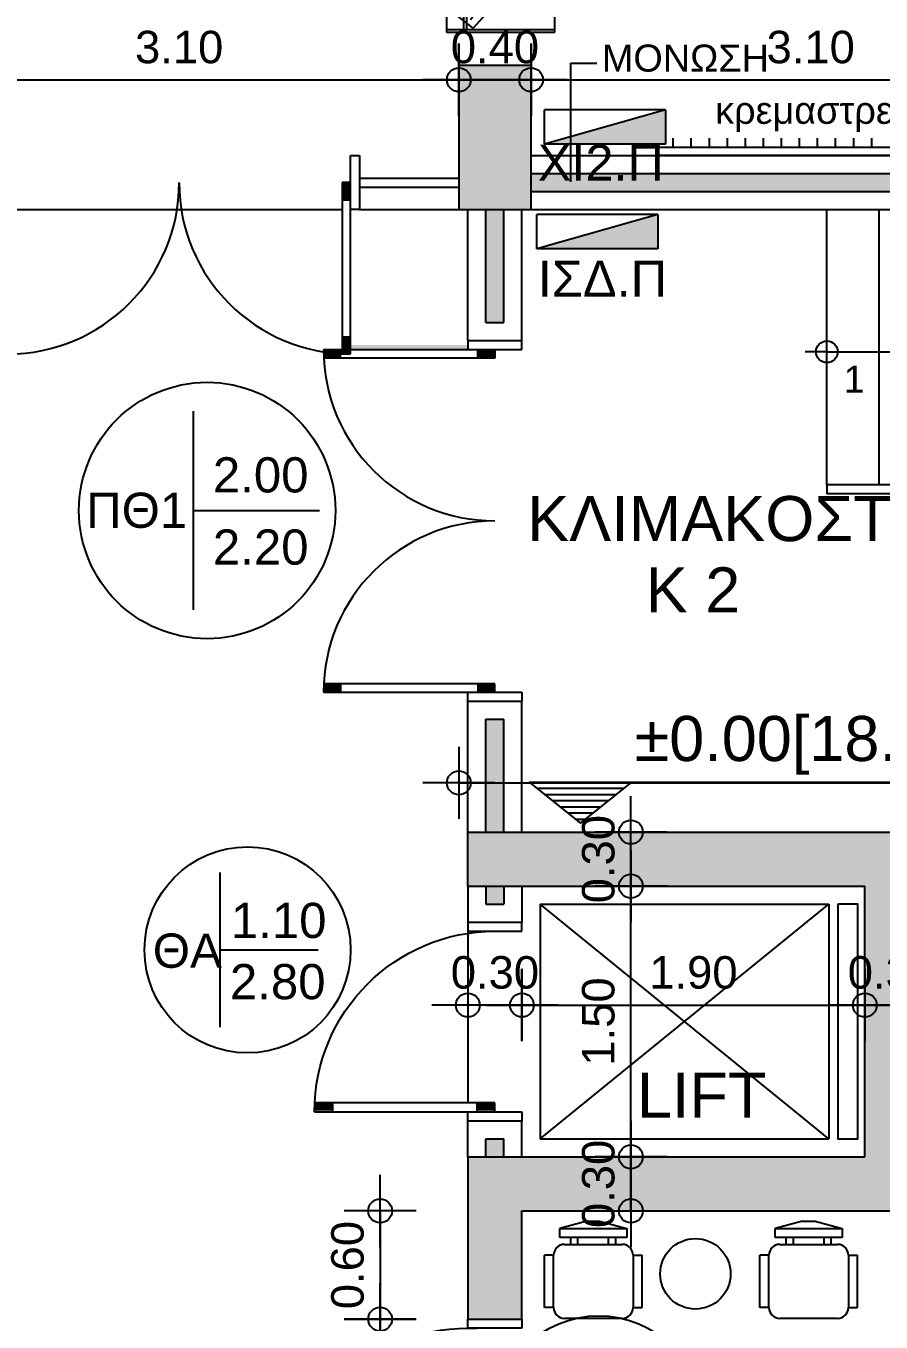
# Model space of a CAD drawing. Header units: metres. Extents: x -11 to 85, y -301 to 135.
# Drawn here: x 37.67 to 42.41, y -196.16 to -188.98 of the extents above; entities that cross this region are included whole.
import ezdxf
from ezdxf.enums import TextEntityAlignment as Align

# ---------------------------------------------------------------- set-up
doc = ezdxf.new("R2010")
doc.units = ezdxf.units.M
doc.header["$LTSCALE"] = 0.036
doc.header["$PDMODE"] = 2
for name, color, linetype in [('arxitek isogeio', 252, 'Continuous'), ('DIMBLK', 252, 'Continuous'), ('electext', 20, 'Continuous'), ('Epipla', 252, 'Continuous'), ('HLEK-SYMBOL', 3, 'Continuous'), ('HLEK_FL001_SYMBOLS', 230, 'Continuous'), ('Parathira', 252, 'Continuous')]:
    doc.layers.add(name, color=color, linetype=linetype)
doc.styles.add('COMU-N', font='arial.ttf')
doc.styles.get("Standard").update_dxf_attribs({"font": 'arial.ttf'})
doc.styles.add('W4MS2', font='W4MS2.shx')
doc.dimstyles.new('CADWDOT', dxfattribs={"dimscale": 0.1, "dimtxt": 1.8, "dimasz": 0.08, "dimexe": 2, "dimexo": 0, "dimgap": 0.09, "dimtad": 0, "dimrnd": 0.001, "dimzin": 0, "dimdsep": 46, "dimtxsty": 'Standard', "dimblk1": 'ARTDIM', "dimblk2": 'ARTDIM', "dimsah": 1, "dimcen": 0.09, "dimdle": 0.05, "dimse1": 1, "dimse2": 1, "dimadec": 0, "dimazin": 0, "dimtfac": 1, "dimtmove": 0, "dimatfit": 3, "dimldrblk": 'ARTDIM', "dimfxl": 2, "dimtvp": 0.9999, "dimtolj": 1, "dimtzin": 0, "dimarcsym": 0})

# ---------------------------------------------------------------- blocks, each defined once
blk = doc.blocks.new('A$C049E38FE')
at = {"layer": 'Parathira'}
for p, q in [((0, 0), (0, -0.05)), ((0.3, -0.05), (0.3, 0)), ((0, -0.05), (0.3, -0.05)), ((0.3, -0.05), (0.25, -0.05)), ((0, -1.05), (0.3, -1.05)), ((0, -1.1), (0, -1.05)), ((0.3, -2.7), (0.3, -1.05)), ((0.3, -1.05), (0.35, -1.05)), ((0.3, -1.05), (0.3, -1.1)), ((0.33, -1.06), (0.3, -1.06)), ((0.31, -1.05), (0.31, -1.15)), ((0.32, -1.05), (0.32, -1.15)), ((0.33, -1.05), (0.33, -1.15)), ((0.34, -1.05), (0.34, -1.15)), ((0.35, -1.05), (0.35, -2.0487)), ((0, -2.7), (0, -1.1)), ((0.3, -1.1), (0, -1.1)), ((0.3, -1.1), (0, -1.1)), ((0.3, -1.1), (0, -1.1)), ((0.125, -1.1), (0.125, -2.7)), ((0.175, -1.1), (0.125, -1.1)), ((0.135, -1.26), (0.135, -1.1)), ((0.145, -1.26), (0.145, -1.1)), ((0.155, -1.26), (0.155, -1.1)), ((0.165, -1.26), (0.165, -1.1)), ((0.175, -2.7), (0.175, -1.1)), ((0.35, -1.15), (0.3, -1.15)), ((0.175, -1.26), (0.125, -1.26)), ((0.175, -1.82), (0.125, -1.82)), ((0.135, -1.98), (0.135, -1.82)), ((0.145, -1.98), (0.145, -1.82)), ((0.155, -1.98), (0.155, -1.82)), ((0.165, -1.98), (0.165, -1.82)), ((0.225, -1.9), (0.075, -1.9)), ((0.175, -1.98), (0.125, -1.98)), ((0.35, -1.95), (0.3, -1.95)), ((0.31, -1.95), (0.31, -2.0499)), ((0.32, -1.95), (0.32, -2.0498)), ((0.33, -1.95), (0.33, -2.0495)), ((0.34, -1.95), (0.34, -2.0492)), ((0.175, -2.54), (0.125, -2.54)), ((0.135, -2.7), (0.135, -2.54)), ((0.145, -2.7), (0.145, -2.54)), ((0.155, -2.7), (0.155, -2.54)), ((0.165, -2.7), (0.165, -2.54))]:
    blk.add_line(p, q, dxfattribs=at)
blk.add_arc((0.3, -1.05), 1, 270, 90, dxfattribs=at)
blk = doc.blocks.new('ARTDIM')
at = {"layer": 'DIMBLK'}
for p, q in [((0, -24.9975), (0, 24.9975)), ((-24.9975, 0), (24.9975, 0))]:
    blk.add_line(p, q, dxfattribs=at)
blk.add_circle((0, 0), 8.25, dxfattribs=at)
blk = doc.blocks.new('*D1335')
at = {"layer": 'arxitek isogeio', "color": 0, "lineweight": -2}
blk.add_line((40.0817, -193.1737), (47.4657, -193.1737), dxfattribs=at)
at = {"layer": 'Defpoints', "color": 0, "transparency": 16777216}
for p in [(40.0737, -189.9968), (47.4737, -189.9968), (47.4737, -193.1737)]:
    blk.add_point(p, dxfattribs=at)
at = {"layer": 'arxitek isogeio', "color": 0, "lineweight": -2, "xscale": 0.008, "yscale": 0.008, "zscale": 0.008, "rotation": 180}
blk.add_blockref('ARTDIM', (40.0737, -193.1737), dxfattribs=at)
at = {"layer": 'arxitek isogeio', "color": 0, "lineweight": -2, "xscale": 0.008, "yscale": 0.008, "zscale": 0.008}
blk.add_blockref('ARTDIM', (47.4737, -193.1737), dxfattribs=at)
at = {"layer": 'arxitek isogeio', "color": 0, "insert": (43.7737, -192.9937), "char_height": 0.18, "attachment_point": 5}
blk.add_mtext('\\A1;7.40', dxfattribs=at)
blk = doc.blocks.new('*D1358')
at = {"layer": 'arxitek isogeio', "color": 0, "lineweight": -2}
blk.add_line((36.9817, -189.2766), (40.0657, -189.2766), dxfattribs=at)
at = {"layer": 'Defpoints', "color": 0, "transparency": 16777216}
for p in [(40.0737, -189.2766), (36.9737, -189.5468), (40.0737, -189.5468)]:
    blk.add_point(p, dxfattribs=at)
at = {"layer": 'arxitek isogeio', "color": 0, "lineweight": -2, "xscale": 0.008, "yscale": 0.008, "zscale": 0.008, "rotation": 180}
blk.add_blockref('ARTDIM', (36.9737, -189.2766), dxfattribs=at)
at = {"layer": 'arxitek isogeio', "color": 0, "lineweight": -2, "xscale": 0.008, "yscale": 0.008, "zscale": 0.008}
blk.add_blockref('ARTDIM', (40.0737, -189.2766), dxfattribs=at)
at = {"layer": 'arxitek isogeio', "color": 0, "insert": (38.5237, -189.0966), "char_height": 0.18, "attachment_point": 5}
blk.add_mtext('\\A1;3.10', dxfattribs=at)
blk = doc.blocks.new('*D1359')
at = {"layer": 'arxitek isogeio', "color": 0, "lineweight": -2}
blk.add_line((41.0274, -195.2388), (41.0274, -193.7548), dxfattribs=at)
at = {"layer": 'Defpoints', "color": 0, "transparency": 16777216}
for p in [(41.0274, -193.7468), (41.3466, -193.7468), (41.3466, -195.2468)]:
    blk.add_point(p, dxfattribs=at)
at = {"layer": 'arxitek isogeio', "color": 0, "lineweight": -2, "xscale": 0.008, "yscale": 0.008, "zscale": 0.008}
for p, rotation in [((41.0274, -193.7468), 90), ((41.0274, -195.2468), 270)]:
    blk.add_blockref('ARTDIM', p, dxfattribs=dict(at, rotation=rotation))
at = {"layer": 'arxitek isogeio', "color": 0, "insert": (40.8474, -194.4968), "char_height": 0.18, "attachment_point": 5, "rotation": 90}
blk.add_mtext('\\A1;1.50', dxfattribs=at)
blk = doc.blocks.new('*D1360')
at = {"layer": 'arxitek isogeio', "color": 0, "lineweight": -2}
blk.add_line((41.0274, -193.7388), (41.0274, -193.4548), dxfattribs=at)
at = {"layer": 'Defpoints', "color": 0, "transparency": 16777216}
for p in [(41.0274, -193.4468), (41.2308, -193.4468), (41.2308, -193.7468)]:
    blk.add_point(p, dxfattribs=at)
at = {"layer": 'arxitek isogeio', "color": 0, "lineweight": -2, "xscale": 0.008, "yscale": 0.008, "zscale": 0.008}
for p, rotation in [((41.0274, -193.4468), 90), ((41.0274, -193.7468), 270)]:
    blk.add_blockref('ARTDIM', p, dxfattribs=dict(at, rotation=rotation))
at = {"layer": 'arxitek isogeio', "color": 0, "insert": (40.8474, -193.5968), "char_height": 0.18, "attachment_point": 5, "rotation": 90}
blk.add_mtext('\\A1;0.30', dxfattribs=at)
blk = doc.blocks.new('A$C07D551FE')
at = {"layer": 'Parathira'}
for p, q in [((0, -0.05), (0, 0)), ((0.3, 0), (0.3, -0.05)), ((0.3, -0.05), (0, -0.05)), ((0.15, -1.05), (0.15, -1)), ((0.15, -1), (1.1487, -1)), ((0.25, -1), (0.25, -1.05)), ((1.05, -1), (1.05, -1.05)), ((0.3, -1.05), (0, -1.05)), ((0, -1.05), (0, -1.1)), ((0.15, -1.01), (0.25, -1.01)), ((0.15, -1.02), (0.25, -1.02)), ((0.15, -1.03), (0.25, -1.03)), ((0.15, -1.04), (0.25, -1.04)), ((1.15, -1.05), (0.15, -1.05)), ((0.3, -1.1), (0.3, -1.05)), ((1.05, -1.01), (1.1492, -1.01)), ((1.05, -1.02), (1.1495, -1.02)), ((1.05, -1.03), (1.1498, -1.03)), ((1.05, -1.04), (1.1499, -1.04))]:
    blk.add_line(p, q, dxfattribs=at)
blk.add_arc((0.15, -1.05), 1, 0, 90, dxfattribs=at)
blk = doc.blocks.new('*D1394')
at = {"layer": 'arxitek isogeio', "color": 0, "lineweight": -2}
blk.add_line((40.0817, -189.2766), (40.4657, -189.2766), dxfattribs=at)
at = {"layer": 'Defpoints', "color": 0, "transparency": 16777216}
for p in [(40.0737, -189.2766), (40.4737, -189.2766), (40.4737, -189.2766)]:
    blk.add_point(p, dxfattribs=at)
at = {"layer": 'arxitek isogeio', "color": 0, "lineweight": -2, "xscale": 0.008, "yscale": 0.008, "zscale": 0.008, "rotation": 180}
blk.add_blockref('ARTDIM', (40.0737, -189.2766), dxfattribs=at)
at = {"layer": 'arxitek isogeio', "color": 0, "lineweight": -2, "xscale": 0.008, "yscale": 0.008, "zscale": 0.008}
blk.add_blockref('ARTDIM', (40.4737, -189.2766), dxfattribs=at)
at = {"layer": 'arxitek isogeio', "color": 0, "insert": (40.2737, -189.0966), "char_height": 0.18, "attachment_point": 5}
blk.add_mtext('\\A1;0.40', dxfattribs=at)
blk = doc.blocks.new('*D1395')
at = {"layer": 'arxitek isogeio', "color": 0, "lineweight": -2}
blk.add_line((40.4817, -189.2766), (43.5657, -189.2766), dxfattribs=at)
at = {"layer": 'Defpoints', "color": 0, "transparency": 16777216}
for p in [(43.5737, -189.2766), (40.4737, -189.6968), (43.5737, -189.6968)]:
    blk.add_point(p, dxfattribs=at)
at = {"layer": 'arxitek isogeio', "color": 0, "lineweight": -2, "xscale": 0.008, "yscale": 0.008, "zscale": 0.008, "rotation": 180}
blk.add_blockref('ARTDIM', (40.4737, -189.2766), dxfattribs=at)
at = {"layer": 'arxitek isogeio', "color": 0, "lineweight": -2, "xscale": 0.008, "yscale": 0.008, "zscale": 0.008}
blk.add_blockref('ARTDIM', (43.5737, -189.2766), dxfattribs=at)
at = {"layer": 'arxitek isogeio', "color": 0, "insert": (42.0237, -189.0966), "char_height": 0.18, "attachment_point": 5}
blk.add_mtext('\\A1;3.10', dxfattribs=at)
blk = doc.blocks.new('gr.d')
at = {"layer": 'Epipla'}
for p, q in [((-25.3014, 44.7919), (-25.3014, 43.5822)), ((-24.7016, 44.7919), (-25.3014, 44.7919)), ((-24.7016, 44.7769), (-25.3014, 44.7769)), ((-25.0379, 44.5608), (-24.8503, 44.7697)), ((-24.8503, 44.7697), (-24.6529, 44.6163)), ((-24.8139, 44.7769), (-24.8139, 43.5972)), ((-24.7978, 44.7769), (-24.7978, 43.5972)), ((-24.7016, 43.9919), (-24.7016, 44.7919)), ((-24.7016, 43.5822), (-24.7016, 44.7919)), ((-24.6529, 44.6163), (-24.8088, 44.3829)), ((-25.1062, 44.5379), (-25.0536, 44.5731)), ((-25.0536, 44.5731), (-24.793, 44.3706)), ((-25.3361, 44.3313), (-25.2134, 44.4893)), ((-25.2134, 44.4893), (-24.8343, 44.1949)), ((-25.143, 44.4905), (-25.1062, 44.5379)), ((-24.8508, 44.2636), (-25.143, 44.4905)), ((-24.814, 44.311), (-25.1062, 44.5379)), ((-25.2957, 44.3506, 0.0001), (-25.2344, 44.4296, 0.0001)), ((-25.2467, 44.4138, 0.0001), (-25.0255, 44.2421, 0.0001)), ((-25.2344, 44.4296, 0.0001), (-25.0132, 44.2579, 0.0001)), ((-25.2221, 44.4454, 0.0001), (-25.2129, 44.4573, 0.0001)), ((-25.2221, 44.4454, 0.0001), (-24.8746, 44.1755, 0.0001)), ((-25.2129, 44.4573, 0.0001), (-24.8654, 44.1874, 0.0001)), ((-24.957, 44.0369), (-25.3361, 44.3313)), ((-25.2957, 44.3506, 0.0001), (-25.0746, 44.1789, 0.0001)), ((-25.2835, 44.3664, 0.0001), (-25.0623, 44.1947, 0.0001)), ((-25.2712, 44.3822, 0.0001), (-25.05, 44.2105, 0.0001)), ((-25.2589, 44.398, 0.0001), (-25.0378, 44.2263, 0.0001)), ((-24.814, 44.311), (-24.793, 44.3706)), ((-25.0746, 44.1789, 0.0001), (-25.0132, 44.2579, 0.0001)), ((-24.8508, 44.2636), (-24.814, 44.311)), ((-25.945, 44.204), (-26.095, 44.174)), ((-25.945, 44.174), (-25.945, 44.204)), ((-25.945, 44.204), (-25.865, 44.204)), ((-25.865, 44.204), (-25.715, 44.174)), ((-25.865, 44.204), (-25.865, 44.174)), ((-25.0627, 44.1697, 0.0001), (-25.0505, 44.1855, 0.0001)), ((-25.0505, 44.1855, 0.0001), (-25.0406, 44.1778, 0.0001)), ((-25.0406, 44.1778, 0.0001), (-25.0283, 44.1936, 0.0001)), ((-25.0283, 44.1936, 0.0001), (-25.0086, 44.1783, 0.0001)), ((-25.0259, 44.2171, 0.0001), (-25.0014, 44.2487, 0.0001)), ((-25.0259, 44.2171, 0.0001), (-24.9864, 44.1864, 0.0001)), ((-25.0137, 44.2329, 0.0001), (-24.9742, 44.2022, 0.0001)), ((-25.0114, 44.1298, 0.0001), (-24.9501, 44.2088, 0.0001)), ((-25.0014, 44.2487, 0.0001), (-24.9619, 44.218, 0.0001)), ((-24.9864, 44.1864, 0.0001), (-24.9619, 44.218, 0.0001)), ((-24.9623, 44.193, 0.0001), (-24.8991, 44.144, 0.0001)), ((-24.8343, 44.1949), (-24.957, 44.0369)), ((-24.9501, 44.2088, 0.0001), (-24.8869, 44.1597, 0.0001)), ((-24.8746, 44.1755, 0.0001), (-24.8654, 44.1874, 0.0001)), ((-26.095, 44.174), (-25.715, 44.174)), ((-26.095, 44.124), (-26.095, 44.174)), ((-25.715, 44.124), (-26.095, 44.124)), ((-25.945, 44.08), (-25.945, 44.124)), ((-25.865, 44.124), (-25.865, 44.08)), ((-25.715, 44.174), (-25.715, 44.124)), ((-25.0627, 44.1697, 0.0001), (-25.0232, 44.139, 0.0001)), ((-25.0232, 44.139, 0.0001), (-25.011, 44.1548, 0.0001)), ((-25.0208, 44.1625, 0.0001), (-25.0086, 44.1783, 0.0001)), ((-25.0208, 44.1625, 0.0001), (-25.011, 44.1548, 0.0001)), ((-25.0114, 44.1298, 0.0001), (-24.9482, 44.0808, 0.0001)), ((-24.9991, 44.1456, 0.0001), (-24.9359, 44.0966, 0.0001)), ((-24.9869, 44.1614, 0.0001), (-24.9237, 44.1124, 0.0001)), ((-24.9746, 44.1772, 0.0001), (-24.9114, 44.1282, 0.0001)), ((-24.9482, 44.0808, 0.0001), (-24.8869, 44.1597, 0.0001)), ((-26.085, 44.08), (-25.725, 44.08)), ((-26.145, 44.02), (-26.195, 44.02)), ((-26.195, 43.72), (-26.195, 44.02)), ((-26.145, 43.72), (-26.145, 44.02)), ((-25.665, 44.02), (-25.615, 44.02)), ((-25.665, 44.02), (-25.665, 43.72)), ((-25.615, 43.72), (-25.615, 44.02)), ((-26.145, 43.72), (-26.195, 43.72)), ((-25.665, 43.72), (-25.615, 43.72)), ((-25.725, 43.66), (-26.085, 43.66)), ((-26.486, 43.5972), (-25.2864, 43.5972)), ((-26.486, 42.9974), (-26.486, 43.5972)), ((-26.471, 42.9974), (-26.471, 43.5972)), ((-26.171, 43.5822), (-26.471, 43.5822)), ((-26.1756, 43.5973), (-26.4642, 43.5973)), ((-26.4642, 43.5973), (-26.4642, 43.5822)), ((-26.4642, 43.5822), (-26.1756, 43.5822)), ((-26.1756, 43.5822), (-26.1756, 43.5973)), ((-26.171, 43.5973), (-26.1563, 43.5973)), ((-26.171, 43.5973), (-26.171, 43.1097)), ((-26.1563, 43.5973), (-26.1563, 43.1097)), ((-25.3014, 42.9974), (-25.3014, 43.5972)), ((-25.3014, 43.5972), (-24.7016, 43.5972)), ((-25.3014, 43.5972), (-24.7016, 43.5972)), ((-25.3014, 43.5972), (-25.3014, 42.9974)), ((-25.3014, 43.5822), (-24.7016, 43.5822)), ((-25.2864, 42.9974), (-25.2864, 43.5972)), ((-25.2864, 43.5972), (-25.2864, 42.9974)), ((-25.2864, 43.5822), (-24.7016, 43.5822)), ((-26.171, 43.1316), (-26.471, 43.1316)), ((-25.3014, 43.1097), (-26.471, 43.1097)), ((-25.3014, 43.0937), (-26.471, 43.0937)), ((-25.2864, 42.9974), (-26.486, 42.9974))]:
    blk.add_line(p, q, dxfattribs=at)
at = {"layer": 'Epipla', "extrusion": (0.107822, 0.138841, 0.984428)}
for p, q in [((-24.8344, 44.7204, 0.2954), (-24.9377, 44.5887, 0.3253)), ((-24.8027, 44.6958, 0.2954), (-24.906, 44.5641, 0.3253)), ((-24.7679, 44.6698, 0.2951), (-24.8712, 44.5381, 0.325)), ((-24.7394, 44.6466, 0.2954), (-24.8427, 44.515, 0.3253)), ((-24.7077, 44.622, 0.2954), (-24.811, 44.4904, 0.3253))]:
    blk.add_line(p, q, dxfattribs=at)
at = {"layer": 'Epipla'}
for centre, radius, start, end in [((-26.085, 44.02), 0.06, 90, 180), ((-25.725, 44.02), 0.06, 0, 90), ((-26.085, 43.72), 0.06, 180, 270), ((-25.725, 43.72), 0.06, 270, 0), ((-25.3014, 43.5972), 0.5998, 270, 0), ((-25.3014, 43.5972), 0.5023, 271.71058, 358.28942), ((-25.3014, 43.5972), 0.5001, 271.97611, 358.28942)]:
    blk.add_arc(centre, radius, start, end, dxfattribs=at)
for points in [[(-25.0081, 44.4114, 0.03), (-24.9923, 44.3991, 0.03), (-24.9923, 44.3991, 0.015), (-25.0081, 44.4114, 0.015)], [(-24.9765, 44.3868, 0.03), (-24.9607, 44.3746, 0.03), (-24.9607, 44.3746, 0.015), (-24.9765, 44.3868, 0.015)], [(-24.9449, 44.3623, 0.03), (-24.9291, 44.35, 0.03), (-24.9291, 44.35, 0.015), (-24.9449, 44.3623, 0.015)], [(-24.8975, 44.3255, 0.03), (-24.8817, 44.3132, 0.03), (-24.8817, 44.3132, 0.015), (-24.8975, 44.3255, 0.015)]]:
    blk.add_3dface(points, dxfattribs=at)
blk = doc.blocks.new('kar')
at = {"layer": 'Epipla'}
for p, q in [((53.0342, 23.9747), (53.0342, 24.0247)), ((53.3242, 24.0247), (53.0342, 24.0247)), ((53.3242, 23.9747), (53.3242, 24.0247)), ((52.8452, 23.7897), (52.8852, 23.9397)), ((52.8852, 23.5697), (52.8852, 23.9397)), ((52.8852, 23.9397), (52.9352, 23.9397)), ((52.9352, 23.9397), (52.9352, 23.5697)), ((53.0342, 23.9747), (53.3242, 23.9747)), ((52.9742, 23.8797), (52.9352, 23.8797)), ((52.9742, 23.5947), (52.9742, 23.9147)), ((53.3842, 23.9147), (53.3842, 23.5947)), ((52.8452, 23.7197), (52.8452, 23.7897)), ((52.9742, 23.8397), (52.9352, 23.8397)), ((52.8452, 23.7197), (52.8852, 23.5697)), ((52.9742, 23.6697), (52.9352, 23.6697)), ((52.9352, 23.5697), (52.8852, 23.5697)), ((52.9742, 23.6297), (52.9352, 23.6297)), ((53.3242, 23.5347), (53.0342, 23.5347)), ((53.0342, 23.5347), (53.0342, 23.4847)), ((53.3242, 23.5347), (53.3242, 23.4847)), ((53.3242, 23.4847), (53.0342, 23.4847)), ((53.0342, 22.781), (53.0342, 22.831)), ((53.3242, 22.831), (53.0342, 22.831)), ((53.0342, 22.781), (53.3242, 22.781)), ((53.3242, 22.781), (53.3242, 22.831)), ((52.8452, 22.596), (52.8852, 22.746)), ((52.8852, 22.376), (52.8852, 22.746)), ((52.8852, 22.746), (52.9352, 22.746)), ((52.9352, 22.746), (52.9352, 22.376)), ((52.9742, 22.401), (52.9742, 22.721)), ((53.3842, 22.721), (53.3842, 22.401)), ((52.9742, 22.686), (52.9352, 22.686)), ((52.9742, 22.646), (52.9352, 22.646)), ((52.8452, 22.526), (52.8452, 22.596)), ((52.8452, 22.526), (52.8852, 22.376)), ((52.9742, 22.476), (52.9352, 22.476)), ((52.9742, 22.436), (52.9352, 22.436)), ((52.9352, 22.376), (52.8852, 22.376)), ((53.3242, 22.341), (53.0342, 22.341)), ((53.0342, 22.341), (53.0342, 22.291)), ((53.3242, 22.291), (53.0342, 22.291)), ((53.3242, 22.341), (53.3242, 22.291))]:
    blk.add_line(p, q, dxfattribs=at)
blk.add_circle((53.1372, 23.1268), 0.1953, dxfattribs=at)
for centre, start, end in [((53.0342, 23.9147), 90, 180), ((53.3242, 23.9147), 360, 90), ((53.0342, 23.5947), 180, 270), ((53.3242, 23.5947), 270, 0), ((53.0342, 22.721), 90, 180), ((53.3242, 22.721), 360, 90), ((53.0342, 22.401), 180, 270), ((53.3242, 22.401), 270, 0)]:
    blk.add_arc(centre, 0.06, start, end, dxfattribs=at)
blk = doc.blocks.new('*D1402')
at = {"layer": 'arxitek isogeio', "color": 0, "lineweight": -2}
blk.add_line((40.4157, -194.4057), (40.1317, -194.4057), dxfattribs=at)
at = {"layer": 'Defpoints', "color": 0, "transparency": 16777216}
for p in [(40.1237, -193.9468), (40.4237, -193.9468), (40.1237, -194.4057)]:
    blk.add_point(p, dxfattribs=at)
at = {"layer": 'arxitek isogeio', "color": 0, "lineweight": -2, "xscale": 0.008, "yscale": 0.008, "zscale": 0.008, "rotation": 180}
blk.add_blockref('ARTDIM', (40.1237, -194.4057), dxfattribs=at)
at = {"layer": 'arxitek isogeio', "color": 0, "lineweight": -2, "xscale": 0.008, "yscale": 0.008, "zscale": 0.008}
blk.add_blockref('ARTDIM', (40.4237, -194.4057), dxfattribs=at)
at = {"layer": 'arxitek isogeio', "color": 0, "insert": (40.2737, -194.2257), "char_height": 0.18, "attachment_point": 5}
blk.add_mtext('\\A1;0.30', dxfattribs=at)
blk = doc.blocks.new('*D1403')
at = {"layer": 'arxitek isogeio', "color": 0, "lineweight": -2}
blk.add_line((40.4317, -194.4057), (42.3157, -194.4057), dxfattribs=at)
at = {"layer": 'Defpoints', "color": 0, "transparency": 16777216}
for p in [(40.4237, -193.7468), (42.3237, -193.7468), (42.3237, -194.4057)]:
    blk.add_point(p, dxfattribs=at)
at = {"layer": 'arxitek isogeio', "color": 0, "lineweight": -2, "xscale": 0.008, "yscale": 0.008, "zscale": 0.008, "rotation": 180}
blk.add_blockref('ARTDIM', (40.4237, -194.4057), dxfattribs=at)
at = {"layer": 'arxitek isogeio', "color": 0, "lineweight": -2, "xscale": 0.008, "yscale": 0.008, "zscale": 0.008}
blk.add_blockref('ARTDIM', (42.3237, -194.4057), dxfattribs=at)
at = {"layer": 'arxitek isogeio', "color": 0, "insert": (41.3737, -194.2257), "char_height": 0.18, "attachment_point": 5}
blk.add_mtext('\\A1;1.90', dxfattribs=at)
blk = doc.blocks.new('*D1404')
at = {"layer": 'arxitek isogeio', "color": 0, "lineweight": -2}
blk.add_line((42.3317, -194.4057), (42.6157, -194.4057), dxfattribs=at)
at = {"layer": 'Defpoints', "color": 0, "transparency": 16777216}
for p in [(42.3237, -193.7468), (42.6237, -193.7468), (42.6237, -194.4057)]:
    blk.add_point(p, dxfattribs=at)
at = {"layer": 'arxitek isogeio', "color": 0, "lineweight": -2, "xscale": 0.008, "yscale": 0.008, "zscale": 0.008, "rotation": 180}
blk.add_blockref('ARTDIM', (42.3237, -194.4057), dxfattribs=at)
at = {"layer": 'arxitek isogeio', "color": 0, "lineweight": -2, "xscale": 0.008, "yscale": 0.008, "zscale": 0.008}
blk.add_blockref('ARTDIM', (42.6237, -194.4057), dxfattribs=at)
at = {"layer": 'arxitek isogeio', "color": 0, "insert": (42.4737, -194.2257), "char_height": 0.18, "attachment_point": 5}
blk.add_mtext('\\A1;0.30', dxfattribs=at)
blk = doc.blocks.new('*D1406')
at = {"layer": 'arxitek isogeio', "color": 0, "lineweight": -2}
blk.add_line((41.0274, -195.5388), (41.0274, -195.2548), dxfattribs=at)
at = {"layer": 'Defpoints', "color": 0, "transparency": 16777216}
for p in [(41.0274, -195.2468), (41.8138, -195.2468), (41.8138, -195.5468)]:
    blk.add_point(p, dxfattribs=at)
at = {"layer": 'arxitek isogeio', "color": 0, "lineweight": -2, "xscale": 0.008, "yscale": 0.008, "zscale": 0.008}
for p, rotation in [((41.0274, -195.2468), 90), ((41.0274, -195.5468), 270)]:
    blk.add_blockref('ARTDIM', p, dxfattribs=dict(at, rotation=rotation))
at = {"layer": 'arxitek isogeio', "color": 0, "insert": (40.8474, -195.3968), "char_height": 0.18, "attachment_point": 5, "rotation": 90}
blk.add_mtext('\\A1;0.30', dxfattribs=at)
blk = doc.blocks.new('*D1407')
at = {"layer": 'arxitek isogeio', "color": 0, "lineweight": -2}
blk.add_line((39.6374, -195.5548), (39.6374, -196.1388), dxfattribs=at)
at = {"layer": 'Defpoints', "color": 0, "transparency": 16777216}
for p in [(40.4237, -195.5468), (39.6374, -196.1468), (40.4237, -196.1468)]:
    blk.add_point(p, dxfattribs=at)
at = {"layer": 'arxitek isogeio', "color": 0, "lineweight": -2, "xscale": 0.008, "yscale": 0.008, "zscale": 0.008}
for p, rotation in [((39.6374, -195.5468), 90), ((39.6374, -196.1468), 270)]:
    blk.add_blockref('ARTDIM', p, dxfattribs=dict(at, rotation=rotation))
at = {"layer": 'arxitek isogeio', "color": 0, "insert": (39.4574, -195.8468), "char_height": 0.18, "attachment_point": 5, "rotation": 90}
blk.add_mtext('\\A1;0.60', dxfattribs=at)
blk = doc.blocks.new('*D1408')
at = {"layer": 'arxitek isogeio', "color": 0, "lineweight": -2}
blk.add_line((39.6374, -196.1548), (39.6374, -198.8388), dxfattribs=at)
at = {"layer": 'Defpoints', "color": 0, "transparency": 16777216}
for p in [(40.1237, -196.1468), (39.6374, -198.8468), (40.1237, -198.8468)]:
    blk.add_point(p, dxfattribs=at)
at = {"layer": 'arxitek isogeio', "color": 0, "lineweight": -2, "xscale": 0.008, "yscale": 0.008, "zscale": 0.008}
for p, rotation in [((39.6374, -196.1468), 90), ((39.6374, -198.8468), 270)]:
    blk.add_blockref('ARTDIM', p, dxfattribs=dict(at, rotation=rotation))
at = {"layer": 'arxitek isogeio', "color": 0, "insert": (39.4574, -197.4968), "char_height": 0.18, "attachment_point": 5, "rotation": 90}
blk.add_mtext('\\A1;2.70', dxfattribs=at)
blk = doc.blocks.new('A$C0F035EE8')
at = {"layer": 'Parathira'}
for p, q in [((-0.3, 0), (-0.3, -0.05)), ((0, -0.05), (0, 0)), ((-1.1, -0.05), (-0.15, -0.05)), ((-1.005, -0.0595), (-1.1, -0.0595)), ((-1.005, -0.069), (-1.0998, -0.069)), ((-1.005, -0.0975), (-1.005, -0.05)), ((-0.3, -0.05), (0, -0.05)), ((-0.245, -0.0975), (-0.245, -0.05)), ((-0.15, -0.0595), (-0.245, -0.0595)), ((-0.15, -0.069), (-0.245, -0.069)), ((-0.15, -0.05), (-0.15, -0.0975)), ((-1.005, -0.0785), (-1.0996, -0.0785)), ((-1.005, -0.088), (-1.0992, -0.088)), ((-0.15, -0.0975), (-1.0988, -0.0975)), ((-0.15, -0.0785), (-0.245, -0.0785)), ((-0.15, -0.088), (-0.245, -0.088)), ((-1.005, -1.931), (-1.0998, -1.931)), ((-1.005, -1.9215), (-1.0996, -1.9215)), ((-1.005, -1.912), (-1.0992, -1.912)), ((-0.15, -1.9025), (-1.0988, -1.9025)), ((-1.005, -1.9025), (-1.005, -1.95)), ((-0.245, -1.9025), (-0.245, -1.95)), ((-0.15, -1.912), (-0.245, -1.912)), ((-0.15, -1.9215), (-0.245, -1.9215)), ((-0.15, -1.931), (-0.245, -1.931)), ((-0.15, -1.95), (-0.15, -1.9025)), ((-1.005, -1.9405), (-1.1, -1.9405)), ((-1.1, -1.95), (-0.15, -1.95)), ((-0.3, -2), (-0.3, -1.95)), ((-0.3, -1.95), (0, -1.95)), ((-0.15, -1.9405), (-0.245, -1.9405)), ((0, -1.95), (0, -2))]:
    blk.add_line(p, q, dxfattribs=at)
for centre, start, end in [((-0.15, -0.05), 180, 270), ((-0.15, -1.95), 90, 180)]:
    blk.add_arc(centre, 0.95, start, end, dxfattribs=at)
blk = doc.blocks.new('gJ6_a28')
at = {"layer": 'HLEK-SYMBOL', "color": 0, "linetype": 'Continuous'}
for p, q in [((-0.67, 0), (-0.67, 0.19)), ((-0.67, 0.19), (0, 0.19)), ((-0.67, 0), (0, 0.19)), ((0, 0.19), (0, 0)), ((-0.67, 0), (0, 0))]:
    blk.add_line(p, q, dxfattribs=at)
at = {"layer": 'HLEK-SYMBOL', "color": 0}
blk.add_solid([(-0.67, 0.19), (0, 0.19), (-0.67, 0)], dxfattribs=at)
at = {"layer": 'HLEK-SYMBOL', "color": 0, "style": 'W4MS2', "flags": 8}
blk.add_attdef('NODE_NUMBER', (0.018, 0.0914), '', height=0.1, dxfattribs=at)
blk.add_attdef('NODE_NUMBER', (0.018, 0.0914), '', height=0.1, dxfattribs=at)

msp = doc.modelspace()

# ---------------------------------------------------------------- hatches: boundary and pattern name
at = {"layer": 'arxitek isogeio'}
for points in [[(40.4737, -189.1968), (40.0737, -189.1968), (40.0737, -189.9968), (40.4737, -189.9968)], [(43.5737, -189.7968), (40.4737, -189.7968), (40.4737, -189.8968), (43.5737, -189.8968)], [(40.2237, -189.9968), (40.3237, -189.9968), (40.3237, -190.6218), (40.2237, -190.6218)], [(42.6237, -195.5468), (42.6237, -193.4468), (40.1237, -193.4468), (40.1237, -193.7468), (42.3237, -193.7468), (42.3237, -195.2468), (40.1237, -195.2468), (40.1237, -196.1468), (40.4237, -196.1468), (40.4237, -195.5468)], [(40.3237, -193.7468), (40.2237, -193.7468), (40.2237, -193.8468), (40.3237, -193.8468)], [(40.3237, -195.1468), (40.2237, -195.1468), (40.2237, -195.2468), (40.3237, -195.2468)]]:
    msp.add_hatch(color=256, dxfattribs=at).paths.add_polyline_path(points)
h = msp.add_hatch(color=256, dxfattribs=at)
h.paths.add_polyline_path([(39.6737, -190.7468), (39.4737, -190.7468), (39.4737, -190.7718), (39.6737, -190.7718)])
h.paths.add_polyline_path([(39.9737, -190.7468), (39.6737, -190.7468), (39.6737, -190.7718), (39.9737, -190.7718)])
h.paths.add_polyline_path([(40.1237, -190.7468), (39.9737, -190.7468), (39.9737, -190.7718), (40.1237, -190.7718)])
h = msp.add_hatch(color=256, dxfattribs=at)
h.paths.add_polyline_path([(40.2237, -192.8218), (40.3237, -192.8218), (40.3237, -193.0179), (40.2237, -193.0179)])
h.paths.add_polyline_path([(40.2237, -193.0179), (40.3237, -193.0179), (40.3237, -193.4468), (40.2237, -193.4468)])

# ---------------------------------------------------------------- linework, layer by layer
for p, q in [((40.0737, -189.1968), (40.0737, -189.9968)), ((40.4737, -189.1968), (40.0737, -189.1968)), ((40.4737, -189.9968), (40.4737, -189.1968)), ((40.6937, -189.8429), (40.6937, -189.1851)), ((40.6937, -189.1851), (40.8393, -189.1851)), ((41.262, -189.6512), (41.262, -189.6012)), ((41.262, -189.6512), (41.262, -189.6012)), ((41.362, -189.6512), (41.362, -189.6012)), ((41.362, -189.6512), (41.362, -189.6012)), ((41.462, -189.6512), (41.462, -189.6012)), ((41.562, -189.6512), (41.562, -189.6012)), ((41.662, -189.6512), (41.662, -189.6012)), ((41.762, -189.6512), (41.762, -189.6012)), ((41.862, -189.6512), (41.862, -189.6012)), ((41.962, -189.6512), (41.962, -189.6012)), ((42.062, -189.6512), (42.062, -189.6012)), ((42.162, -189.6512), (42.162, -189.6012)), ((42.262, -189.6512), (42.262, -189.6012)), ((42.362, -189.6512), (42.362, -189.6012)), ((39.4737, -189.9968), (39.4737, -189.6968)), ((39.4737, -189.6968), (39.5237, -189.6968)), ((39.5237, -189.6968), (39.5237, -189.9968)), ((40.4737, -189.6968), (43.5737, -189.6968)), ((40.4737, -189.7968), (43.5737, -189.7968)), ((39.4737, -189.8468), (39.4262, -189.8468)), ((39.4262, -189.8468), (39.4262, -190.7956)), ((39.4357, -189.8468), (39.4357, -189.9418)), ((39.4452, -189.8468), (39.4452, -189.9418)), ((39.4547, -189.8468), (39.4547, -189.9418)), ((39.4642, -189.8468), (39.4642, -189.9418)), ((39.4737, -190.7968), (39.4737, -189.8468)), ((39.5237, -189.8218), (40.0737, -189.8218)), ((39.5237, -189.8718), (40.0737, -189.8718)), ((39.4262, -189.9418), (39.4737, -189.9418)), ((40.4737, -189.8968), (43.5737, -189.8968)), ((37.5237, -189.9968), (39.4237, -189.9968)), ((39.5237, -189.9968), (39.4737, -189.9968)), ((39.5237, -189.9968), (40.0737, -189.9968)), ((40.0737, -189.9968), (40.4737, -189.9968)), ((40.1237, -190.7218), (40.1237, -189.9968)), ((40.2237, -190.6218), (40.2237, -189.9968)), ((40.3237, -190.6218), (40.3237, -189.9968)), ((40.4237, -190.7218), (40.4237, -189.9968)), ((40.4737, -189.9968), (43.5737, -189.9968)), ((40.2237, -190.6218), (40.3237, -190.6218)), ((39.4262, -190.7018), (39.4737, -190.7018)), ((39.4357, -190.7018), (39.4357, -190.7961)), ((39.4452, -190.7018), (39.4452, -190.7964)), ((39.4547, -190.7018), (39.4547, -190.7966)), ((39.4642, -190.7018), (39.4642, -190.7968)), ((40.1237, -190.7218), (40.4237, -190.7218)), ((38.6006, -191.1143), (38.6006, -192.2143)), ((38.6006, -191.6643), (39.3006, -191.6643)), ((40.1237, -193.4468), (40.1237, -192.7218)), ((40.1237, -192.7218), (40.4237, -192.7218)), ((40.4237, -193.4468), (40.4237, -192.7218)), ((40.2237, -192.8218), (40.3237, -192.8218)), ((40.2237, -193.4468), (40.2237, -192.8218)), ((40.3237, -193.4468), (40.3237, -192.8218)), ((40.4627, -193.1693), (40.7478, -193.3973)), ((40.4627, -193.1693), (43.604, -193.1693)), ((40.7478, -193.3973), (41.0329, -193.1693)), ((40.5055, -193.2035), (40.9902, -193.2035)), ((40.5483, -193.2377), (40.9474, -193.2377)), ((40.591, -193.2719), (40.9046, -193.2719)), ((40.6338, -193.3061), (40.8619, -193.3061)), ((40.6766, -193.3403), (40.8191, -193.3403)), ((40.7193, -193.3745), (40.7763, -193.3745)), ((40.1237, -193.7468), (40.1237, -193.4468)), ((40.1237, -193.4468), (42.6237, -193.4468)), ((38.7489, -193.6708), (38.7489, -194.5288)), ((40.1237, -193.7468), (42.3237, -193.7468)), ((40.1237, -193.7468), (40.1237, -193.9468)), ((40.2237, -193.7468), (40.2237, -193.8468)), ((40.3237, -193.7468), (40.3237, -193.8468)), ((40.4237, -193.7468), (40.4237, -193.9468)), ((42.3237, -195.2468), (42.3237, -193.7468)), ((40.2237, -193.8468), (40.3237, -193.8468)), ((40.5237, -193.8468), (42.1237, -193.8468)), ((40.5237, -195.1468), (42.1237, -193.8468)), ((42.1237, -195.1468), (40.5237, -193.8468)), ((40.5237, -193.8468), (40.5237, -195.1468)), ((42.1237, -193.8468), (42.1237, -195.1468)), ((40.1237, -193.9468), (40.4237, -193.9468)), ((40.1237, -193.9968), (40.1237, -194.9468)), ((38.7489, -194.0998), (39.2949, -194.0998)), ((40.1237, -195.2468), (40.1237, -195.0468)), ((40.1237, -195.0468), (40.4237, -195.0468)), ((40.4237, -195.2468), (40.4237, -195.0468)), ((40.2237, -195.1468), (40.3237, -195.1468)), ((40.2237, -195.2468), (40.2237, -195.1468)), ((40.3237, -195.2468), (40.3237, -195.1468)), ((40.5237, -195.1468), (42.1237, -195.1468)), ((40.1237, -195.2468), (42.3237, -195.2468)), ((40.1237, -195.2468), (40.1237, -196.1468)), ((40.4237, -195.5468), (42.6237, -195.5468)), ((40.4237, -196.1468), (40.4237, -195.5468)), ((40.1237, -196.1468), (40.4237, -196.1468))]:
    msp.add_line(p, q, dxfattribs=at)
at = {"layer": 'arxitek isogeio', "linetype": 'Continuous'}
for p, q in [((42.1137, -191.5218), (42.1137, -189.9968)), ((42.4037, -191.5218), (42.4037, -189.9968)), ((42.1137, -190.7843), (41.9937, -190.7843)), ((42.1137, -190.7843), (46.9612, -190.7843)), ((44.7237, -191.5218), (42.1137, -191.5218)), ((42.1137, -191.5218), (42.1137, -191.5718)), ((44.7427, -191.5718), (42.1137, -191.5718))]:
    msp.add_line(p, q, dxfattribs=at)
at = {"layer": 'arxitek isogeio'}
for points in [[(41.1706, -189.6512), (42.9692, -189.6512), (42.9692, -189.6968), (41.1706, -189.6968)], [(42.1741, -193.8468), (42.1741, -195.1468), (42.2851, -195.1468), (42.2851, -193.8468)]]:
    msp.add_lwpolyline(points, close=True, dxfattribs=at)
at = {"layer": 'arxitek isogeio', "linetype": 'Continuous'}
msp.add_circle((42.1137, -190.7843), 0.06, dxfattribs=at)
at = {"layer": 'arxitek isogeio'}
for centre, radius in [((38.6787, -191.6643), 0.7105), ((38.9026, -194.0998), 0.5712), ((40.8493, -196.6987), 0.5712)]:
    msp.add_circle(centre, radius, dxfattribs=at)
for centre, start, end in [((37.5737, -189.8468), 270, 0), ((39.4737, -189.8468), 180, 270)]:
    msp.add_arc(centre, 0.95, start, end, dxfattribs=at)

# ---------------------------------------------------------------- block references
for name, p, rotation in [('gr.d', (15.3036, -144.2215), 180), ('kar', (18.2579, -142.7581), 270)]:
    msp.add_blockref(name, p, dxfattribs=dict(at, rotation=rotation))
at = {"layer": 'arxitek isogeio', "extrusion": (0, 0, -1), "xscale": -1, "zscale": -1}
msp.add_blockref('A$C0F035EE8', (-40.4237, -190.7218), dxfattribs=at)
at = {"layer": 'arxitek isogeio', "xscale": -1}
for name, p in [('A$C07D551FE', (40.4237, -193.9468)), ('A$C049E38FE', (40.4237, -196.1468))]:
    msp.add_blockref(name, p, dxfattribs=at)
at = {"layer": 'HLEK_FL001_SYMBOLS', "rotation": 180}
for p in [(40.5491, -189.4433), (40.5058, -190.0232)]:
    msp.add_blockref('gJ6_a28', p, dxfattribs=at)

# ---------------------------------------------------------------- texts
at = {"layer": 'arxitek isogeio', "style": 'COMU-N'}
for s, height, p in [('ΜΟΝΩΣΗ', 0.15, (40.8665, -189.2315)), ('κρεμαστρες', 0.15, (41.4945, -189.521)), ('ΚΛΙΜΑΚΟΣΤΑΣΙΟ', 0.25, (40.4523, -191.8341)), ('K 2', 0.25, (41.1095, -192.2294)), ('1.10', 0.195, (38.8101, -194.0339)), ('ΘA', 0.19, (38.3774, -194.199)), ('2.80', 0.195, (38.8049, -194.3733)), ('LIFT', 0.25, (41.0605, -195.0304))]:
    msp.add_text(s, height=height, dxfattribs=at).set_placement(p)
msp.add_text('1', height=0.15, dxfattribs=at).set_placement((42.2646, -190.9366), align=Align.MIDDLE)
for tag, text, p in [('2.00', '0.90', (38.9756, -191.5643)), ('ΠΘ1', '2.20', (38.2883, -191.7604)), ('2.20', '2.20', (38.9756, -191.9643))]:
    msp.add_attdef(tag, text=text, height=0.195, dxfattribs=at).set_placement(p, align=Align.CENTER)
msp.add_attdef('±0.00[18.25]', (41.0478, -193.0531), '±0.00', height=0.25, dxfattribs=at)
at = {"layer": 'electext', "style": 'COMU-N'}
for s, p in [('ΧΙ2.Π', (40.5114, -189.836)), ('ΙΣΔ.Π', (40.5114, -190.4786))]:
    msp.add_text(s, height=0.2, dxfattribs=at).set_placement(p)

# ---------------------------------------------------------------- dimensions: what is measured, and where the dimension line sits
at = {"layer": 'arxitek isogeio'}
for base, p1, p2, picture, middle in [((40.0737, -189.2766), (36.9737, -189.5468), (40.0737, -189.5468), '*D1358', (38.5237, -189.0966)), ((43.5737, -189.2766), (40.4737, -189.6968), (43.5737, -189.6968), '*D1395', (42.0237, -189.0966)), ((47.4737, -193.1737), (40.0737, -189.9968), (47.4737, -189.9968), '*D1335', (43.7737, -192.9937)), ((42.3237, -194.4057), (40.4237, -193.7468), (42.3237, -193.7468), '*D1403', (41.3737, -194.2257))]:
    dim = msp.add_linear_dim(base=base, p1=p1, p2=p2, dimstyle='CADWDOT', dxfattribs=at)
    dim.commit()
    dim.dimension.update_dxf_attribs({"geometry": picture, "text_midpoint": middle})
for base, p1, p2, picture, middle in [((40.4737, -189.2766), (40.0737, -189.2766), (40.4737, -189.2766), '*D1394', (40.2737, -189.2766)), ((42.6237, -194.4057), (42.3237, -193.7468), (42.6237, -193.7468), '*D1404', (42.4737, -194.4057)), ((40.1237, -194.4057), (40.4237, -193.9468), (40.1237, -193.9468), '*D1402', (40.2737, -194.4057))]:
    dim = msp.add_linear_dim(base=base, p1=p1, p2=p2, dimstyle='CADWDOT', dxfattribs=at)
    dim.commit()
    dim.dimension.update_dxf_attribs({"geometry": picture, "text_midpoint": middle, "dimtype": 160})
for base, p1, p2, picture, middle in [((41.0274, -193.4468), (41.2308, -193.7468), (41.2308, -193.4468), '*D1360', (41.0274, -193.5968)), ((41.0274, -195.2468), (41.8138, -195.5468), (41.8138, -195.2468), '*D1406', (41.0274, -195.3968)), ((39.6374, -196.1468), (40.4237, -195.5468), (40.4237, -196.1468), '*D1407', (39.6374, -195.8468))]:
    dim = msp.add_linear_dim(base=base, p1=p1, p2=p2, angle=90, dimstyle='CADWDOT', dxfattribs=at)
    dim.commit()
    dim.dimension.update_dxf_attribs({"geometry": picture, "text_midpoint": middle, "dimtype": 160})
for base, p1, p2, picture, middle in [((41.0274, -193.7468), (41.3466, -195.2468), (41.3466, -193.7468), '*D1359', (40.8474, -194.4968)), ((39.6374, -198.8468), (40.1237, -196.1468), (40.1237, -198.8468), '*D1408', (39.4574, -197.4968))]:
    dim = msp.add_linear_dim(base=base, p1=p1, p2=p2, angle=90, dimstyle='CADWDOT', dxfattribs=at)
    dim.commit()
    dim.dimension.update_dxf_attribs({"geometry": picture, "text_midpoint": middle})

doc.saveas('drawing.dxf')
